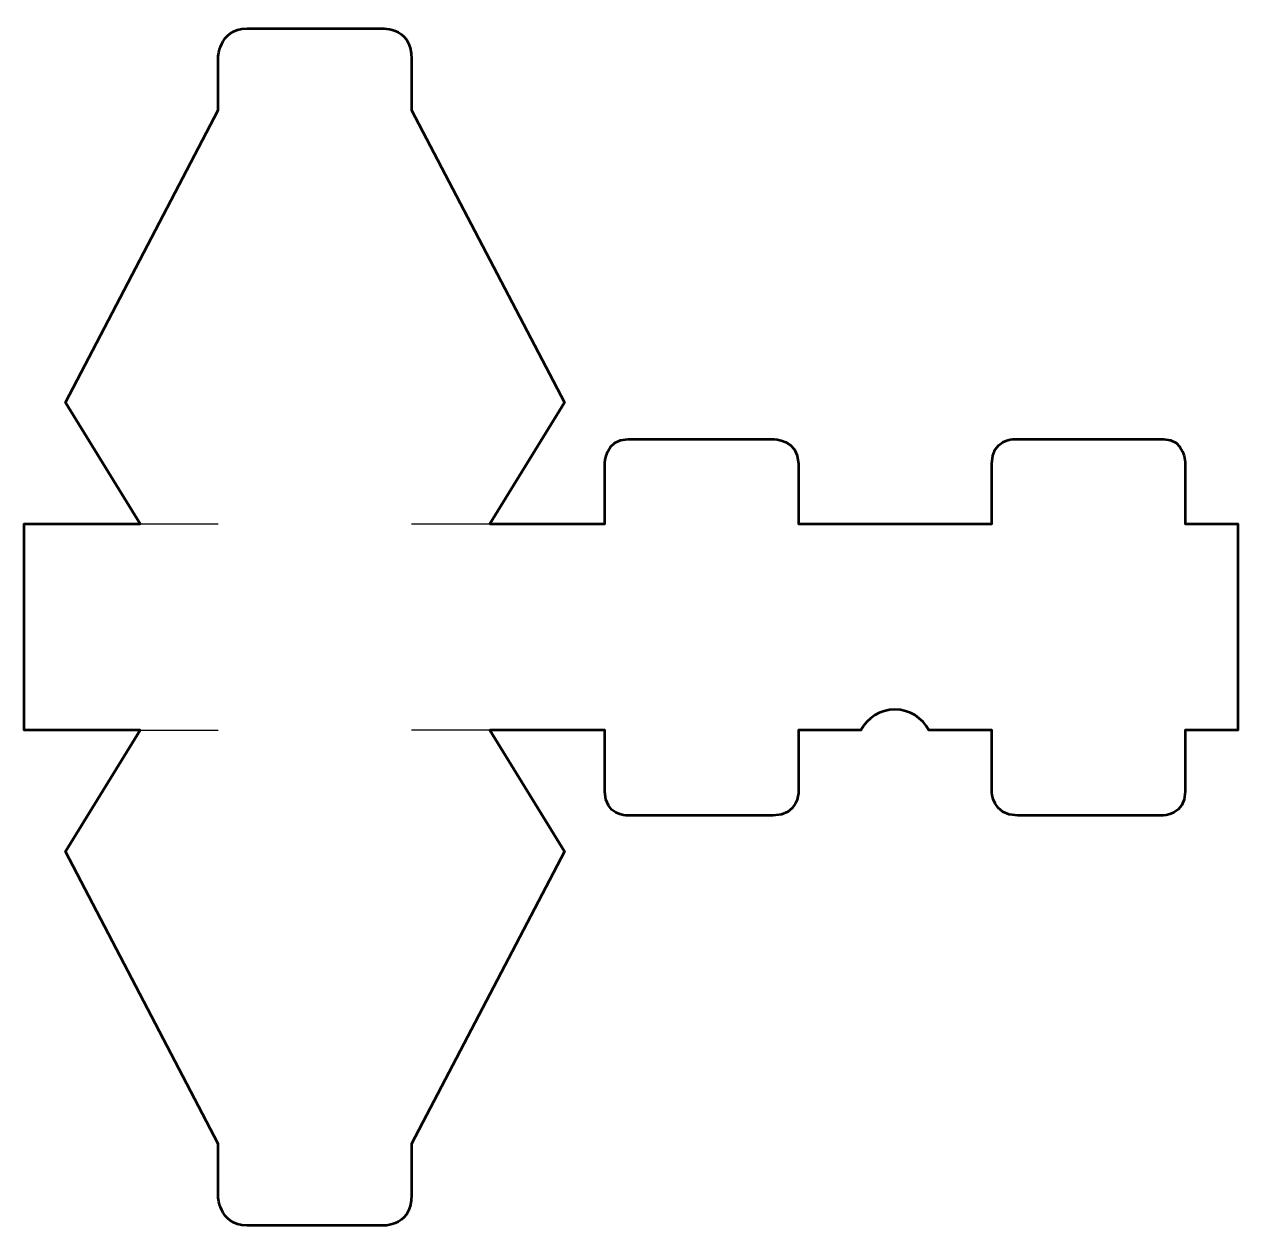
# Model space of a CAD drawing. Header units: centimetres. Extents: x -8.1 to 8.1, y -8.1 to 8.1.
import ezdxf

# ---------------------------------------------------------------- set-up
doc = ezdxf.new("R2010")
doc.units = ezdxf.units.CM
doc.header["$MEASUREMENT"] = 0
doc.layers.add('Camada 1', color=7, linetype='Continuous')

msp = doc.modelspace()

# ---------------------------------------------------------------- linework, layer by layer
at = {"layer": 'Camada 1', "lineweight": 53}
msp.add_open_spline([(-3.38138, 8.02748), (-3.38138, 8.02748), (-4.76314, 8.02748), (-5.15277, 8.02748), (-5.15277, 8.02748), (-5.54244, 8.02748), (-5.54244, 7.61836), (-5.54244, 7.61836), (-5.54244, 7.61836), (-5.54244, 7.61836), (-5.54244, 6.93476), (-5.54244, 6.93476), (-5.54244, 6.93476), (-5.54244, 6.93476), (-7.58952, 3.01376), (-7.58952, 3.01376), (-7.58952, 3.01376), (-7.58952, 3.01376), (-6.58839, 1.38575), (-6.58839, 1.38575), (-6.58839, 1.38575), (-6.58839, 1.38575), (-8.14382, 1.38576), (-8.14382, 1.38576), (-8.14382, 1.38576), (-8.14382, 1.38576), (-8.14382, -1.38609), (-8.14382, -1.38609), (-8.14382, -1.38609), (-8.14382, -1.38609), (-6.58857, -1.3861), (-6.58857, -1.3861), (-6.58857, -1.3861), (-6.58857, -1.3861), (-7.58952, -3.01384), (-7.58952, -3.01384), (-7.58952, -3.01384), (-7.58952, -3.01384), (-5.54244, -6.93475), (-5.54244, -6.93475), (-5.54244, -6.93475), (-5.54244, -6.93475), (-5.54244, -7.6183), (-5.54244, -7.6183), (-5.54244, -7.6183), (-5.54244, -7.6183), (-5.54244, -8.02748), (-5.15276, -8.02748), (-5.15276, -8.02748), (-4.76313, -8.02748), (-3.38137, -8.02748), (-3.38137, -8.02748), (-3.38137, -8.02748), (-3.38137, -8.02748), (-2.94597, -8.08545), (-2.94597, -7.61838), (-2.94597, -7.61838), (-2.94597, -7.15115), (-2.94597, -6.93475), (-2.94597, -6.93475), (-2.94597, -6.93475), (-2.94597, -6.93475), (-0.89421, -3.01384), (-0.89421, -3.01384), (-0.89421, -3.01384), (-0.89421, -3.01384), (-1.89516, -1.3861), (-1.89516, -1.3861), (-1.89516, -1.3861), (-1.89516, -1.3861), (-0.34965, -1.38605), (-0.34965, -1.38605), (-0.34965, -1.38605), (-0.34965, -1.38605), (-0.34965, -1.89318), (-0.34965, -2.21062), (-0.34965, -2.21062), (-0.34965, -2.52793), (-0.05625, -2.52793), (-0.05625, -2.52793), (-0.05625, -2.52793), (-0.05625, -2.52793), (1.57313, -2.52793), (1.90995, -2.52793), (1.90995, -2.52793), (2.24679, -2.52793), (2.24679, -2.21985), (2.24679, -2.21985), (2.24679, -2.21985), (2.24679, -2.21985), (2.24671, -1.38602), (2.24671, -1.38602), (2.24671, -1.38602), (2.24671, -1.38602), (3.08536, -1.38602), (3.08536, -1.38602), (3.08536, -1.38602), (3.17098, -1.22071), (3.3433, -1.10765), (3.54224, -1.10765), (3.54224, -1.10765), (3.74105, -1.10765), (3.91329, -1.22071), (3.99904, -1.38602), (3.99904, -1.38602), (3.99904, -1.38602), (4.84307, -1.38602), (4.84307, -1.38602), (4.84307, -1.38602), (4.84307, -1.38602), (4.84307, -2.20596), (4.84307, -2.20596), (4.84307, -2.20596), (4.84307, -2.20596), (4.84307, -2.52791), (5.19026, -2.52791), (5.19026, -2.52791), (5.45603, -2.52791), (7.13405, -2.52791), (7.13405, -2.52791), (7.13405, -2.52791), (7.13405, -2.52791), (7.43949, -2.52791), (7.43949, -2.20596), (7.43949, -2.20596), (7.43944, -1.88412), (7.43944, -1.38602), (7.43944, -1.38602), (7.43944, -1.38602), (7.43944, -1.38602), (8.14382, -1.38602), (8.14382, -1.38602), (8.14382, -1.38602), (8.14382, -1.38602), (8.14382, 1.38576), (8.14382, 1.38576), (8.14382, 1.38576), (8.14382, 1.38576), (7.43942, 1.38576), (7.43942, 1.38576), (7.43942, 1.38576), (7.43942, 1.38576), (7.43942, 2.19068), (7.43942, 2.19068), (7.43942, 2.19068), (7.43942, 2.19068), (7.43942, 2.51998), (7.14645, 2.51998), (7.14645, 2.51998), (6.8534, 2.51998), (5.13686, 2.51998), (5.13686, 2.51998), (5.13686, 2.51998), (5.13686, 2.51998), (4.84307, 2.51998), (4.84307, 2.19068), (4.84307, 2.19068), (4.84307, 1.86133), (4.84307, 1.38576), (4.84307, 1.38576), (4.84307, 1.38576), (4.84307, 1.38576), (2.24671, 1.38576), (2.24671, 1.38576), (2.24671, 1.38576), (2.24671, 1.38576), (2.24671, 1.86082), (2.24671, 2.19033), (2.24671, 2.19033), (2.24671, 2.51997), (1.90992, 2.51997), (1.90992, 2.51997), (1.90992, 2.51997), (1.90992, 2.51997), (0.27427, 2.51997), (-0.03773, 2.51997), (-0.03773, 2.51997), (-0.34962, 2.51997), (-0.34962, 2.19033), (-0.34962, 2.19033), (-0.34962, 2.19033), (-0.34962, 2.19033), (-0.34962, 1.38576), (-0.34962, 1.38576), (-0.34962, 1.38576), (-0.34962, 1.38576), (-1.89542, 1.38576), (-1.89542, 1.38576), (-1.89542, 1.38576), (-1.89542, 1.38576), (-0.89421, 3.01377), (-0.89421, 3.01377), (-0.89421, 3.01377), (-0.89421, 3.01377), (-2.94598, 6.93473), (-2.94598, 6.93473), (-2.94598, 6.93473), (-2.94598, 6.93473), (-2.94598, 7.15132), (-2.94598, 7.61836), (-2.94598, 7.61836), (-2.94598, 8.08559), (-3.38138, 8.02748), (-3.38138, 8.02748)], degree=3, knots=[0, 0, 0, 0, 0.01923077, 0.01923077, 0.01923077, 0.01923077, 0.03846154, 0.03846154, 0.03846154, 0.03846154, 0.05769231, 0.05769231, 0.05769231, 0.05769231, 0.07692308, 0.07692308, 0.07692308, 0.07692308, 0.09615385, 0.09615385, 0.09615385, 0.09615385, 0.11538462, 0.11538462, 0.11538462, 0.11538462, 0.13461538, 0.13461538, 0.13461538, 0.13461538, 0.15384615, 0.15384615, 0.15384615, 0.15384615, 0.17307692, 0.17307692, 0.17307692, 0.17307692, 0.19230769, 0.19230769, 0.19230769, 0.19230769, 0.21153846, 0.21153846, 0.21153846, 0.21153846, 0.23076923, 0.23076923, 0.23076923, 0.23076923, 0.25, 0.25, 0.25, 0.25, 0.26923077, 0.26923077, 0.26923077, 0.26923077, 0.28846154, 0.28846154, 0.28846154, 0.28846154, 0.30769231, 0.30769231, 0.30769231, 0.30769231, 0.32692308, 0.32692308, 0.32692308, 0.32692308, 0.34615385, 0.34615385, 0.34615385, 0.34615385, 0.36538462, 0.36538462, 0.36538462, 0.36538462, 0.38461538, 0.38461538, 0.38461538, 0.38461538, 0.40384615, 0.40384615, 0.40384615, 0.40384615, 0.42307692, 0.42307692, 0.42307692, 0.42307692, 0.44230769, 0.44230769, 0.44230769, 0.44230769, 0.46153846, 0.46153846, 0.46153846, 0.46153846, 0.48076923, 0.48076923, 0.48076923, 0.48076923, 0.5, 0.5, 0.5, 0.5, 0.51923077, 0.51923077, 0.51923077, 0.51923077, 0.53846154, 0.53846154, 0.53846154, 0.53846154, 0.55769231, 0.55769231, 0.55769231, 0.55769231, 0.57692308, 0.57692308, 0.57692308, 0.57692308, 0.59615385, 0.59615385, 0.59615385, 0.59615385, 0.61538462, 0.61538462, 0.61538462, 0.61538462, 0.63461538, 0.63461538, 0.63461538, 0.63461538, 0.65384615, 0.65384615, 0.65384615, 0.65384615, 0.67307692, 0.67307692, 0.67307692, 0.67307692, 0.69230769, 0.69230769, 0.69230769, 0.69230769, 0.71153846, 0.71153846, 0.71153846, 0.71153846, 0.73076923, 0.73076923, 0.73076923, 0.73076923, 0.75, 0.75, 0.75, 0.75, 0.76923077, 0.76923077, 0.76923077, 0.76923077, 0.78846154, 0.78846154, 0.78846154, 0.78846154, 0.80769231, 0.80769231, 0.80769231, 0.80769231, 0.82692308, 0.82692308, 0.82692308, 0.82692308, 0.84615385, 0.84615385, 0.84615385, 0.84615385, 0.86538462, 0.86538462, 0.86538462, 0.86538462, 0.88461538, 0.88461538, 0.88461538, 0.88461538, 0.90384615, 0.90384615, 0.90384615, 0.90384615, 0.92307692, 0.92307692, 0.92307692, 0.92307692, 0.94230769, 0.94230769, 0.94230769, 0.94230769, 0.96153846, 0.96153846, 0.96153846, 0.96153846, 1, 1, 1, 1], dxfattribs=at)
at = {"layer": 'Camada 1', "lineweight": 25}
for points in [[(-6.58839, 1.38576), (-6.58839, 1.38576), (-5.54244, 1.38576), (-5.54244, 1.38576)], [(-2.94598, 1.38576), (-2.94598, 1.38576), (-1.89542, 1.38576), (-1.89542, 1.38576)], [(-6.58857, -1.38607), (-6.58857, -1.38607), (-5.54244, -1.38607), (-5.54244, -1.38607)], [(-1.89516, -1.38607), (-1.89516, -1.38607), (-2.94598, -1.38607), (-2.94598, -1.38607)]]:
    msp.add_open_spline(points, degree=3, dxfattribs=at)

doc.saveas('drawing.dxf')
